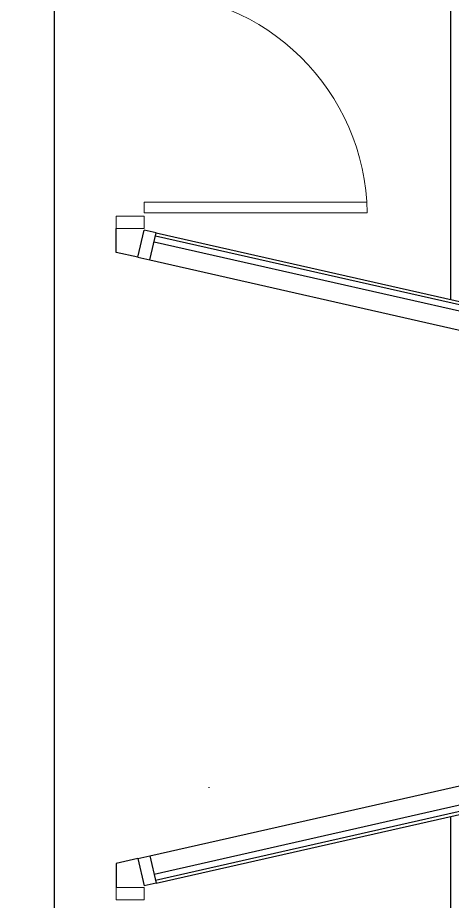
# Model space of a CAD drawing. Header units: inches. Extents: x -399 to 3145, y -842 to 1753.
# Drawn here: x 2325.2 to 2395.3, y -217.4 to -74.9 of the extents above; entities that cross this region are included whole.
import ezdxf

# ---------------------------------------------------------------- set-up
doc = ezdxf.new("R2010")
doc.units = ezdxf.units.IN
doc.header["$MEASUREMENT"] = 0
doc.linetypes.add('IMPORT-DGN Style 4 _2_', pattern=[256.963558, 128.401528, -64.200764, 0.160502, -64.200764])
for name, color, linetype, lineweight in [('Level 10', 7, 'Continuous', 9), ('Level 16', 7, 'Continuous', 9), ('Level 25', 7, 'Continuous', 9)]:
    doc.layers.add(name, color=color, linetype=linetype, lineweight=lineweight)

msp = doc.modelspace()

# ---------------------------------------------------------------- linework, layer by layer
at = {"layer": 'Level 10', "color": 40, "linetype": 'IMPORT-DGN Style 4 _2_'}
msp.add_line((3062.67, -199), (-398.93, -199), dxfattribs=at)
at = {"layer": 'Level 16', "color": 50, "lineweight": 30}
for p, q in [((2344.58, -113.5), (2345.57, -109.11)), ((2347.52, -109.55), (2345.57, -109.11)), ((2346.53, -113.94), (2347.52, -109.55)), ((2347.52, -109.55), (2424.03, -126.86)), ((2347.19, -111.01), (2423.7, -128.33)), ((2347.41, -110.04), (2423.92, -127.35)), ((2344.58, -113.5), (2346.53, -113.94)), ((2346.53, -113.94), (2423.03, -131.25)), ((2346.53, -210.03), (2423.03, -192.72)), ((2347.19, -212.96), (2423.7, -195.64)), ((2347.41, -213.93), (2423.92, -196.62)), ((2347.52, -214.42), (2424.03, -197.11)), ((2344.58, -210.47), (2346.53, -210.03)), ((2344.58, -210.47), (2345.57, -214.86)), ((2346.53, -210.03), (2347.52, -214.42)), ((2347.52, -214.42), (2345.57, -214.86))]:
    msp.add_line(p, q, dxfattribs=at)
at = {"layer": 'Level 16', "color": 50, "lineweight": 30, "flags": 128}
for points in [[(2395.07, -120.31), (2395.07, -52.49), (2395.07, -43.49), (2331.07, -43.49), (2331.07, -52.49), (2331.07, -271.49), (2331.07, -280.49), (2395.07, -280.49), (2395.07, -271.49), (2395.07, -203.66)], [(2344.58, -113.5), (2341.07, -112.71), (2341.07, -108.86)], [(2344.58, -210.47), (2341.07, -211.26), (2341.07, -215.11)]]:
    msp.add_lwpolyline(points, dxfattribs=at)
at = {"layer": 'Level 25', "color": 2, "lineweight": 13}
for p, q in [((2341.07, -106.86), (2341.07, -108.86)), ((2341.07, -106.86), (2345.57, -106.86)), ((2345.57, -108.86), (2345.57, -106.86)), ((2341.07, -108.86), (2345.57, -108.86)), ((2341.07, -217.11), (2341.07, -215.11)), ((2341.07, -215.11), (2345.57, -215.11)), ((2345.57, -215.11), (2345.57, -217.11)), ((2341.07, -217.11), (2345.57, -217.11))]:
    msp.add_line(p, q, dxfattribs=at)
at = {"layer": 'Level 25', "color": 2, "lineweight": 13, "flags": 128}
msp.add_lwpolyline([(2381.57, -106.36), (2345.57, -106.36), (2345.57, -104.61), (2381.53, -104.61)], dxfattribs=at)
at = {"layer": 'Level 25', "color": 2, "lineweight": 13}
msp.add_arc((2345.57, -106.86), 36, 0.7958, 90, dxfattribs=at)

doc.saveas('drawing.dxf')
